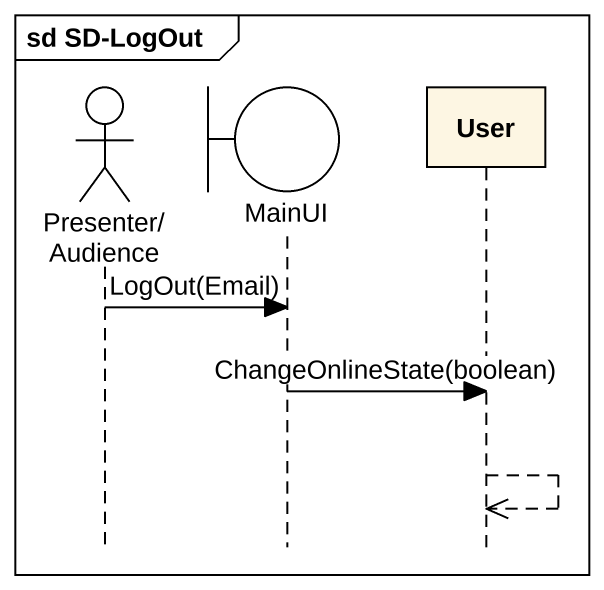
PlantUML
@startuml
mainframe sd SD-LogOut
hide footbox
actor "Presenter/Audience" as Presenter_Audience
boundary MainUI
participant User

Presenter_Audience -> MainUI : LogOut(Email)
MainUI -> User : ChangeOnlineState(boolean)
User -->> User
@enduml
